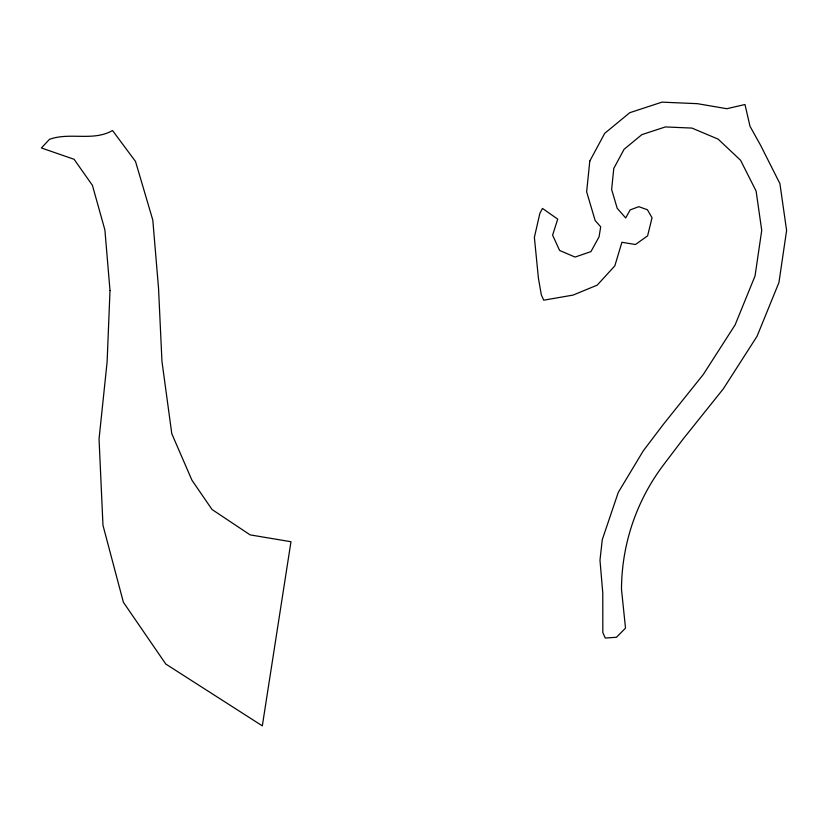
<?xml version="1.0" encoding="UTF-8"?>
<svg xmlns="http://www.w3.org/2000/svg" width="828" height="828" viewBox="0 0 828 828"><rect width="100%" height="100%" fill="white"/><g stroke="black" fill="none" stroke-linecap="round" stroke-linejoin="round"><path stroke-width="1.24" d="M110 290.514L107.122 361.836L99.049 438.995L102.972 525.294L123.393 602.277L165.817 664.066L262.321 725.856L290.97 541.729L250.118 534.878L212.009 509.479L191.899 480.126L171.789 433.696L161.957 361.339L158.521 288.072L152.797 220.051L135.523 161.481L112.536 130.524C93.098 141.702 69.873 131.89 49.463 139.342L41.4 147.974L74.096 159.297L92.415 185.327L104.897 229.946L110 290.514M589.795 161.067L586.648 191.817L595.156 220.527L600.693 226.81L599.048 236.88L590.944 251.608L575.046 257.073L559.593 250.439L552.607 235.152L557.71 219.13L542.464 208.418L539.846 213.407L534.381 237.357L538.407 278.167L541.336 294.934L543.727 300.191L573.1 295.079L597.216 285.132L614.821 265.871L621.921 242.273L635.459 244.519L647.6 235.856L652.04 217.754L647.444 209.784L638.792 206.669L630.17 209.908L625.699 217.95L617.212 208.325L611.633 189.488L613.786 168.436L624.095 149.278L641.835 134.653L665.37 126.932L691.939 128.081L718.124 139.125L740.563 160.259L756.109 191.071L761.729 230.391L755.032 275.983L735.119 324.886L703.314 374.463L663.559 424.102L643.315 450.784L618.278 492.391L602.277 539.639L599.979 560.204L602.784 593.024L602.825 632.602L605.278 638.036L616.436 637.281L625.513 628.131L621.486 589.319A207.704 207.704 0 0 1 663.725 464.611L682.976 439.233L723.33 388.839L757.061 336.271L778.951 282.514L786.6 230.443L779.904 183.599L760.601 145.314L750.013 126.301L744.972 104.514L726.818 108.706L697.424 103.676L661.965 102.144L629.756 112.701L604.699 133.36L589.795 161.067"/></g></svg>
